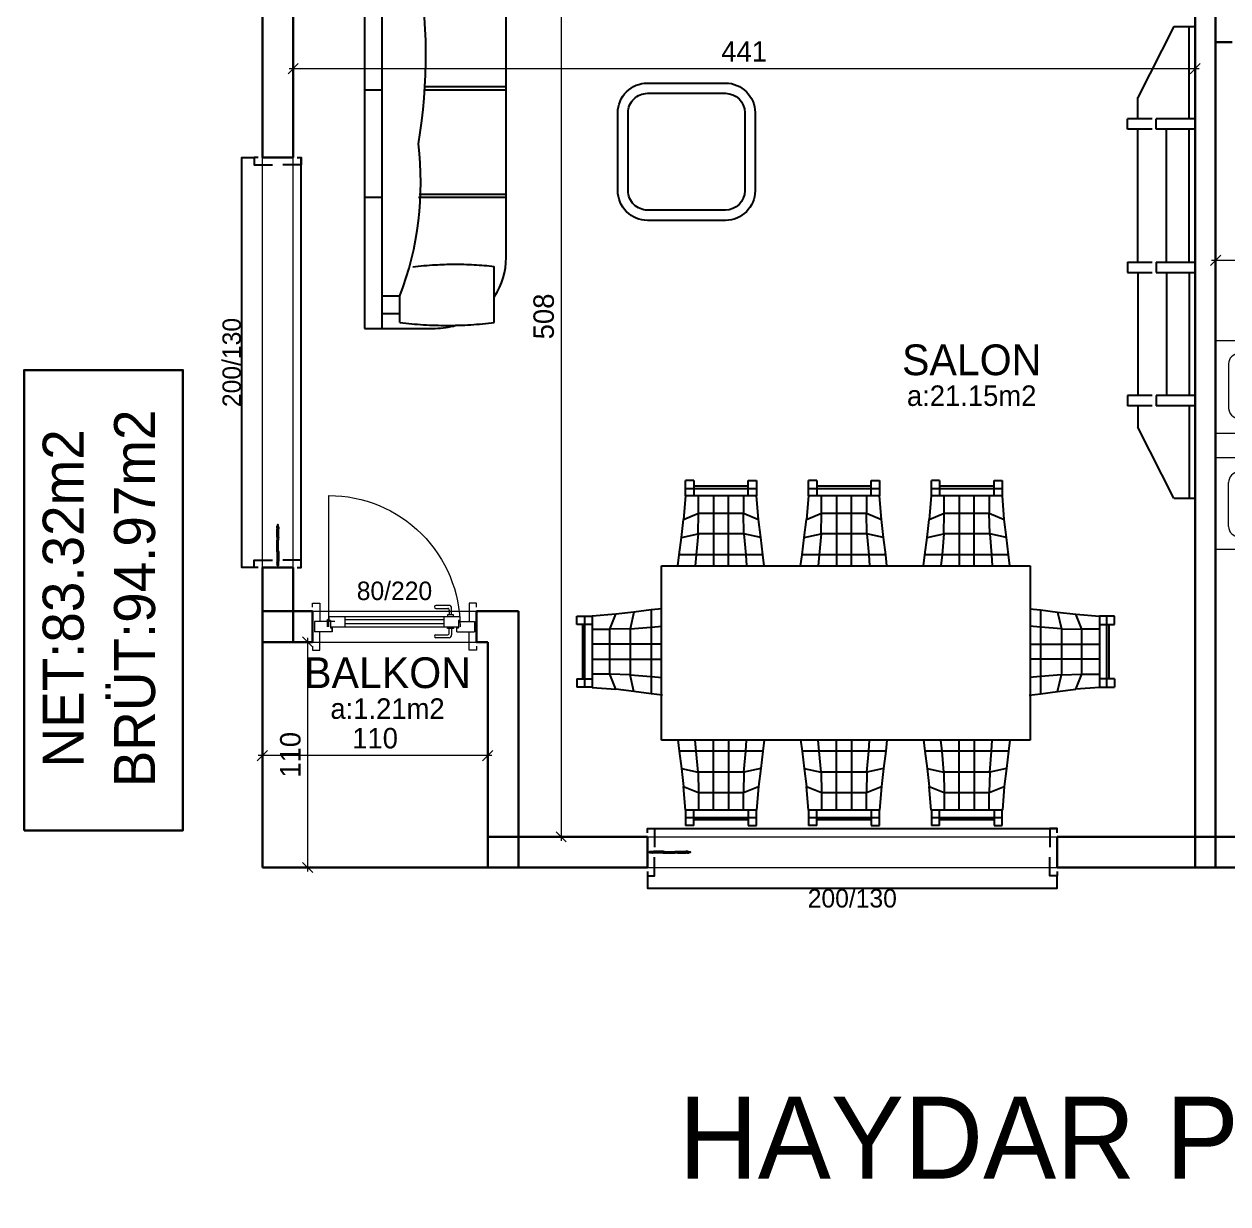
# Model space of a CAD drawing. Header units: centimetres. Extents: x 562865 to 1310255, y -148070 to 32737.
# Drawn here: x 613551 to 614139, y 16911 to 17487 of the extents above; entities that cross this region are included whole.
import ezdxf
from ezdxf.enums import TextEntityAlignment as Align

# ---------------------------------------------------------------- set-up
doc = ezdxf.new("R2010")
doc.units = ezdxf.units.CM
doc.header["$LTSCALE"] = 2.5
doc.linetypes.add('ACAD_ISO07W100', pattern=[3, 0, -3])
doc.layers.get('0').update_dxf_attribs({"color": 86})
for name, color, linetype in [('alan', 7, 'Continuous'), ('kapi-yazi', 7, 'Continuous'), ('mahal', 7, 'Continuous'), ('penc-yazi', 7, 'Continuous'), ('pencere', 7, 'Continuous')]:
    doc.layers.add(name, color=color, linetype=linetype)
for name, color, linetype, lineweight in [('DUVAR', 4, 'Continuous', 30), ('duvar-kesim', 7, 'Continuous', 0), ('GÖRÜNÜŞLER', 96, 'Continuous', 25), ('iç ölçü', 106, 'Continuous', 18), ('kapi', 9, 'Continuous', 0), ('Z_YOL_ADI', 7, 'Continuous', 0)]:
    doc.layers.add(name, color=color, linetype=linetype, lineweight=lineweight)
doc.styles.add('PINAR', font='comic.ttf')
doc.dimstyles.new('TEMİZ ÖLÇÜ', dxfattribs={"dimtxt": 10, "dimasz": 5, "dimexe": 1.8, "dimexo": 0.625, "dimgap": 3, "dimtad": 1, "dimdec": 0, "dimrnd": 0.5, "dimzin": 1, "dimdsep": 46, "dimtxsty": 'PINAR', "dimblk": 'OBLIQUE', "dimcen": 0.9, "dimdle": 2, "dimclrd": 256, "dimclre": 256, "dimclrt": 7, "dimadec": 0, "dimazin": 0, "dimtfac": 1, "dimtdec": 0, "dimtofl": 0, "dimtmove": 2, "dimatfit": 2, "dimfxl": 10, "dimfxlon": 1, "dimlwd": -1, "dimlwe": -1, "dimarcsym": 0})

# ---------------------------------------------------------------- blocks, each defined once
blk = doc.blocks.new('_Oblique')
at = {"color": 0, "linetype": 'ByBlock', "lineweight": -2}
blk.add_line((-0.5, -0.5), (0.5, 0.5), dxfattribs=at)
blk = doc.blocks.new('*D1153')
at = {"layer": 'Defpoints', "color": 0}
for p in [(614393.11, 17371.57), (614133.11, 17370.68), (614393.11, 17370.68)]:
    blk.add_point(p, dxfattribs=at)
at = {"layer": 'iç ölçü'}
for p, q in [((614131.11, 17371.57), (614395.11, 17371.57)), ((614133.11, 17371.3), (614133.11, 17373.37)), ((614393.11, 17371.3), (614393.11, 17373.37))]:
    blk.add_line(p, q, dxfattribs=at)
at = {"layer": 'iç ölçü', "linetype": 'ByBlock', "xscale": 5, "yscale": 5, "zscale": 5, "rotation": 180}
blk.add_blockref('_Oblique', (614133.11, 17371.57), dxfattribs=at)
at = {"layer": 'iç ölçü', "linetype": 'ByBlock', "xscale": 5, "yscale": 5, "zscale": 5}
blk.add_blockref('_Oblique', (614393.11, 17371.57), dxfattribs=at)
at = {"layer": 'iç ölçü', "color": 7, "insert": (614263.11, 17380.08), "char_height": 10, "attachment_point": 5, "style": 'PINAR'}
blk.add_mtext('260', dxfattribs=at)
blk = doc.blocks.new('*D1156')
at = {"layer": 'Defpoints', "color": 0}
for p in [(613826.27, 17598.01), (613813.62, 17090.3), (613826.27, 17090.3)]:
    blk.add_point(p, dxfattribs=at)
at = {"layer": 'iç ölçü'}
for p, q in [((613823.62, 17598.01), (613811.82, 17598.01)), ((613813.62, 17600.01), (613813.62, 17088.3)), ((613823.62, 17090.3), (613811.82, 17090.3))]:
    blk.add_line(p, q, dxfattribs=at)
at = {"layer": 'iç ölçü', "linetype": 'ByBlock', "xscale": 5, "yscale": 5, "zscale": 5}
for p, rotation in [((613813.62, 17598.01), 90), ((613813.62, 17090.3), 270)]:
    blk.add_blockref('_Oblique', p, dxfattribs=dict(at, rotation=rotation))
at = {"layer": 'iç ölçü', "color": 7, "insert": (613805.15, 17344.16), "char_height": 10, "attachment_point": 5, "rotation": 90, "style": 'PINAR'}
blk.add_mtext('508', dxfattribs=at)
blk = doc.blocks.new('*D1157')
at = {"layer": 'Defpoints', "color": 0}
for p in [(614123.11, 17547.84), (614123.11, 17465.07), (613682.79, 17446.57)]:
    blk.add_point(p, dxfattribs=at)
at = {"layer": 'iç ölçü'}
for p, q in [((614123.11, 17475.07), (614123.11, 17463.27)), ((613682.79, 17455.07), (613682.79, 17466.87)), ((613680.79, 17465.07), (614125.11, 17465.07))]:
    blk.add_line(p, q, dxfattribs=at)
at = {"layer": 'iç ölçü', "linetype": 'ByBlock', "xscale": 5, "yscale": 5, "zscale": 5, "rotation": 180}
blk.add_blockref('_Oblique', (613682.79, 17465.07), dxfattribs=at)
at = {"layer": 'iç ölçü', "linetype": 'ByBlock', "xscale": 5, "yscale": 5, "zscale": 5}
blk.add_blockref('_Oblique', (614123.11, 17465.07), dxfattribs=at)
at = {"layer": 'iç ölçü', "color": 7, "insert": (613902.95, 17473.44), "char_height": 10, "attachment_point": 5, "style": 'PINAR'}
blk.add_mtext('441', dxfattribs=at)
blk = doc.blocks.new('*D1165')
at = {"layer": 'Defpoints', "color": 0}
for p in [(613667.79, 17129.94), (613667.79, 17108.61), (613777.79, 17108.61)]:
    blk.add_point(p, dxfattribs=at)
at = {"layer": 'iç ölçü'}
for p, q in [((613667.79, 17119.94), (613667.79, 17131.74)), ((613777.79, 17119.94), (613777.79, 17131.74)), ((613779.79, 17129.94), (613665.79, 17129.94))]:
    blk.add_line(p, q, dxfattribs=at)
at = {"layer": 'iç ölçü', "linetype": 'ByBlock', "xscale": 5, "yscale": 5, "zscale": 5, "rotation": 180}
blk.add_blockref('_Oblique', (613667.79, 17129.94), dxfattribs=at)
at = {"layer": 'iç ölçü', "linetype": 'ByBlock', "xscale": 5, "yscale": 5, "zscale": 5}
blk.add_blockref('_Oblique', (613777.79, 17129.94), dxfattribs=at)
at = {"layer": 'iç ölçü', "color": 7, "insert": (613722.79, 17138.35), "char_height": 10, "attachment_point": 5, "style": 'PINAR'}
blk.add_mtext('110', dxfattribs=at)
blk = doc.blocks.new('*D1166')
at = {"layer": 'Defpoints', "color": 0}
for p in [(613691.82, 17185.3), (613689.88, 17075.3), (613691.82, 17075.3)]:
    blk.add_point(p, dxfattribs=at)
at = {"layer": 'iç ölçü'}
for p, q in [((613691.2, 17185.3), (613688.08, 17185.3)), ((613689.88, 17187.3), (613689.88, 17073.3)), ((613691.2, 17075.3), (613688.08, 17075.3))]:
    blk.add_line(p, q, dxfattribs=at)
at = {"layer": 'iç ölçü', "linetype": 'ByBlock', "xscale": 5, "yscale": 5, "zscale": 5}
for p, rotation in [((613689.88, 17185.3), 90), ((613689.88, 17075.3), 270)]:
    blk.add_blockref('_Oblique', p, dxfattribs=dict(at, rotation=rotation))
at = {"layer": 'iç ölçü', "color": 7, "insert": (613681.48, 17130.3), "char_height": 10, "attachment_point": 5, "rotation": 90, "style": 'PINAR'}
blk.add_mtext('110', dxfattribs=at)
blk = doc.blocks.new('Table-1')
at = {"color": 33}
for p, q in [((-76.91, 74.89), (-76.91, 82.32)), ((-72.9, 82.32), (-76.91, 82.32)), ((-72.9, 82.32), (-72.9, 74.89)), ((-46.34, 74.89), (-46.34, 82.32)), ((-46.34, 82.32), (-42.33, 82.32)), ((-42.33, 82.32), (-42.33, 74.89)), ((-16.89, 74.89), (-16.89, 82.32)), ((-12.88, 82.32), (-16.89, 82.32)), ((-12.88, 82.32), (-12.88, 74.89)), ((13.68, 74.89), (13.68, 82.32)), ((13.68, 82.32), (17.69, 82.32)), ((17.69, 82.32), (17.69, 74.89)), ((43.07, 74.89), (43.07, 82.32)), ((47.08, 82.32), (43.07, 82.32)), ((47.08, 82.32), (47.08, 74.89)), ((73.63, 74.89), (73.63, 82.32)), ((73.63, 82.32), (77.64, 82.32)), ((77.64, 82.32), (77.64, 74.89)), ((-76.91, 78.51), (-42.33, 78.51)), ((-46.34, 79.56), (-72.9, 79.56)), ((-16.89, 78.51), (17.69, 78.51)), ((13.68, 79.56), (-12.88, 79.56)), ((43.07, 78.51), (77.64, 78.51)), ((73.63, 79.56), (47.08, 79.56)), ((-42.26, 74.89), (-77.04, 74.89)), ((17.76, 74.89), (-17.02, 74.89)), ((77.71, 74.89), (42.93, 74.89)), ((-129.96, 16.12), (-122.53, 16.12)), ((-129.96, 12.11), (-129.96, 16.12)), ((-122.53, 12.11), (-129.96, 12.11)), ((-127.2, 12.11), (-127.2, -14.45)), ((-126.14, -18.46), (-126.14, 16.12)), ((-122.53, 16.19), (-122.53, -18.59)), ((125.04, 16.19), (125.04, -18.59)), ((132.47, 16.12), (125.04, 16.12)), ((125.04, 12.11), (132.47, 12.11)), ((128.66, -18.46), (128.66, 16.12)), ((129.71, 12.11), (129.71, -14.45)), ((132.47, 12.11), (132.47, 16.12)), ((-129.96, -14.45), (-122.53, -14.45)), ((-129.96, -14.45), (-129.96, -18.46)), ((132.47, -14.45), (125.04, -14.45)), ((132.47, -14.45), (132.47, -18.46)), ((-122.53, -18.46), (-129.96, -18.46)), ((125.04, -18.46), (132.47, -18.46)), ((-42.26, -78.48), (-77.04, -78.48)), ((-76.91, -78.48), (-76.91, -85.9)), ((-76.91, -82.09), (-42.33, -82.09)), ((-72.9, -85.9), (-72.9, -78.48)), ((-46.34, -78.48), (-46.34, -85.9)), ((-42.33, -85.9), (-42.33, -78.48)), ((17.76, -78.48), (-17.02, -78.48)), ((-16.89, -78.48), (-16.89, -85.9)), ((-16.89, -82.09), (17.69, -82.09)), ((-12.88, -85.9), (-12.88, -78.48)), ((13.68, -78.48), (13.68, -85.9)), ((17.69, -85.9), (17.69, -78.48)), ((77.71, -78.48), (42.93, -78.48)), ((43.07, -78.48), (43.07, -85.9)), ((43.07, -82.09), (77.64, -82.09)), ((47.08, -85.9), (47.08, -78.48)), ((73.63, -78.48), (73.63, -85.9)), ((77.64, -85.9), (77.64, -78.48)), ((-72.9, -85.9), (-76.91, -85.9)), ((-46.34, -83.14), (-72.9, -83.14)), ((-46.34, -85.9), (-42.33, -85.9)), ((-12.88, -85.9), (-16.89, -85.9)), ((13.68, -83.14), (-12.88, -83.14)), ((13.68, -85.9), (17.69, -85.9)), ((47.08, -85.9), (43.07, -85.9)), ((73.63, -83.14), (47.08, -83.14)), ((73.63, -85.9), (77.64, -85.9))]:
    blk.add_line(p, q, dxfattribs=at)
for p, q in [((-77.04, 74.89), (-77.96, 63.39)), ((-70.66, 66.35), (-70.66, 74.89)), ((-63.3, 74.89), (-63.3, 40.71)), ((-56, 40.71), (-56, 74.89)), ((-48.7, 74.89), (-48.7, 66.35)), ((-41.34, 63.39), (-42.26, 74.89)), ((-17.02, 74.89), (-17.94, 63.39)), ((-10.64, 66.35), (-10.64, 74.89)), ((-3.28, 74.89), (-3.28, 40.71)), ((4.02, 40.71), (4.02, 74.89)), ((11.31, 74.89), (11.31, 66.35)), ((18.68, 63.39), (17.76, 74.89)), ((42.93, 74.89), (42.01, 63.39)), ((49.31, 66.35), (49.31, 74.89)), ((56.67, 74.89), (56.67, 40.71)), ((63.97, 40.71), (63.97, 74.89)), ((71.27, 74.89), (71.27, 66.35)), ((78.63, 63.39), (77.71, 74.89)), ((-77.96, 63.39), (-70.66, 66.35)), ((-70.86, 56.35), (-70.66, 66.35)), ((-70.66, 66.35), (-48.7, 66.35)), ((-48.44, 56.35), (-48.7, 66.35)), ((-48.7, 66.35), (-41.34, 63.39)), ((-17.94, 63.39), (-10.64, 66.35)), ((-10.84, 56.35), (-10.64, 66.35)), ((-10.64, 66.35), (11.31, 66.35)), ((11.58, 56.35), (11.31, 66.35)), ((11.31, 66.35), (18.68, 63.39)), ((42.01, 63.39), (49.31, 66.35)), ((49.11, 56.35), (49.31, 66.35)), ((49.31, 66.35), (71.27, 66.35)), ((71.53, 56.35), (71.27, 66.35)), ((71.27, 66.35), (78.63, 63.39)), ((-79.01, 54.51), (-77.96, 63.39)), ((-40.29, 54.51), (-41.34, 63.39)), ((-18.99, 54.51), (-17.94, 63.39)), ((19.73, 54.51), (18.68, 63.39)), ((40.96, 54.51), (42.01, 63.39)), ((79.68, 54.51), (78.63, 63.39)), ((-80.13, 46.16), (-79.01, 54.51)), ((-79.01, 54.51), (-70.86, 56.35)), ((-70.86, 56.35), (-71.71, 46.16)), ((-48.44, 56.35), (-70.86, 56.35)), ((-48.44, 56.35), (-47.59, 46.16)), ((-40.29, 54.51), (-48.44, 56.35)), ((-39.24, 46.16), (-40.29, 54.51)), ((-20.11, 46.16), (-18.99, 54.51)), ((-18.99, 54.51), (-10.84, 56.35)), ((-10.84, 56.35), (-11.69, 46.16)), ((11.58, 56.35), (-10.84, 56.35)), ((19.73, 54.51), (11.58, 56.35)), ((11.58, 56.35), (12.43, 46.16)), ((20.78, 46.16), (19.73, 54.51)), ((39.85, 46.16), (40.96, 54.51)), ((40.96, 54.51), (49.11, 56.35)), ((49.11, 56.35), (48.26, 46.16)), ((71.53, 56.35), (49.11, 56.35)), ((79.68, 54.51), (71.53, 56.35)), ((71.53, 56.35), (72.39, 46.16)), ((80.73, 46.16), (79.68, 54.51)), ((-80.79, 40.64), (-80.13, 46.16)), ((-39.24, 46.16), (-80.13, 46.16)), ((-71.71, 46.16), (-72.24, 40.71)), ((-47.59, 46.16), (-47.19, 40.71)), ((-38.65, 40.71), (-39.24, 46.16)), ((-20.77, 40.64), (-20.11, 46.16)), ((20.78, 46.16), (-20.11, 46.16)), ((-11.69, 46.16), (-12.22, 40.71)), ((12.43, 46.16), (12.83, 40.71)), ((21.37, 40.71), (20.78, 46.16)), ((39.19, 40.64), (39.85, 46.16)), ((80.73, 46.16), (39.85, 46.16)), ((48.26, 46.16), (47.73, 40.71)), ((72.39, 46.16), (72.78, 40.71)), ((81.33, 40.71), (80.73, 46.16)), ((-88.74, 40.71), (91.25, 40.71)), ((-88.74, -44.29), (-88.74, 40.71)), ((91.25, 40.71), (91.25, -44.29)), ((-102.15, 18.16), (-111.02, 17.11)), ((-102.15, 18.16), (-103.99, 10.01)), ((-93.8, 19.21), (-102.15, 18.16)), ((-88.35, 19.8), (-93.8, 19.21)), ((-93.8, 19.21), (-93.8, -21.68)), ((90.86, 19.8), (96.31, 19.21)), ((96.31, 19.21), (96.31, -21.68)), ((96.31, 19.21), (104.66, 18.16)), ((104.66, 18.16), (113.54, 17.11)), ((104.66, 18.16), (106.5, 10.01)), ((-111.02, 17.11), (-122.53, 16.19)), ((-113.98, 9.74), (-111.02, 17.11)), ((116.5, 9.74), (113.54, 17.11)), ((113.54, 17.11), (125.04, 16.19)), ((-122.53, 9.74), (-113.98, 9.74)), ((-103.99, 10.01), (-113.98, 9.74)), ((-113.98, -12.21), (-113.98, 9.74)), ((-103.99, 10.01), (-93.8, 10.86)), ((-103.99, 10.01), (-103.99, -12.41)), ((-93.8, 10.86), (-88.35, 11.26)), ((96.31, 10.86), (90.86, 11.26)), ((106.5, 10.01), (96.31, 10.86)), ((106.5, 10.01), (106.5, -12.41)), ((106.5, 10.01), (116.5, 9.74)), ((116.5, -12.21), (116.5, 9.74)), ((125.04, 9.74), (116.5, 9.74)), ((-88.35, 2.45), (-122.53, 2.45)), ((90.86, 2.45), (125.04, 2.45)), ((-122.53, -4.85), (-88.35, -4.85)), ((125.04, -4.85), (90.86, -4.85)), ((-113.98, -12.21), (-122.53, -12.21)), ((-103.99, -12.41), (-113.98, -12.21)), ((-111.02, -19.51), (-113.98, -12.21)), ((-102.15, -20.56), (-103.99, -12.41)), ((-103.99, -12.41), (-93.8, -13.26)), ((-93.8, -13.26), (-88.35, -13.79)), ((96.31, -13.26), (90.86, -13.79)), ((106.5, -12.41), (96.31, -13.26)), ((104.66, -20.56), (106.5, -12.41)), ((106.5, -12.41), (116.5, -12.21)), ((113.54, -19.51), (116.5, -12.21)), ((116.5, -12.21), (125.04, -12.21)), ((-122.53, -18.59), (-111.02, -19.51)), ((-102.15, -20.56), (-111.02, -19.51)), ((-93.8, -21.68), (-102.15, -20.56)), ((-88.28, -22.34), (-93.8, -21.68)), ((90.79, -22.34), (96.31, -21.68)), ((96.31, -21.68), (104.66, -20.56)), ((104.66, -20.56), (113.54, -19.51)), ((125.04, -18.59), (113.54, -19.51)), ((91.25, -44.29), (-88.74, -44.29)), ((-80.79, -44.23), (-80.13, -49.75)), ((-71.71, -49.75), (-72.24, -44.29)), ((-63.3, -78.48), (-63.3, -44.29)), ((-56, -44.29), (-56, -78.48)), ((-47.59, -49.75), (-47.19, -44.29)), ((-38.65, -44.29), (-39.24, -49.75)), ((-20.77, -44.23), (-20.11, -49.75)), ((-11.69, -49.75), (-12.22, -44.29)), ((-3.28, -78.48), (-3.28, -44.29)), ((4.02, -44.29), (4.02, -78.48)), ((12.43, -49.75), (12.83, -44.29)), ((21.37, -44.29), (20.78, -49.75)), ((39.19, -44.23), (39.85, -49.75)), ((48.26, -49.75), (47.73, -44.29)), ((56.67, -78.48), (56.67, -44.29)), ((63.97, -44.29), (63.97, -78.48)), ((72.39, -49.75), (72.78, -44.29)), ((81.33, -44.29), (80.73, -49.75)), ((-39.24, -49.75), (-80.13, -49.75)), ((-80.13, -49.75), (-79.01, -58.1)), ((-70.86, -59.94), (-71.71, -49.75)), ((-48.44, -59.94), (-47.59, -49.75)), ((-39.24, -49.75), (-40.29, -58.1)), ((20.78, -49.75), (-20.11, -49.75)), ((-20.11, -49.75), (-18.99, -58.1)), ((-10.84, -59.94), (-11.69, -49.75)), ((11.58, -59.94), (12.43, -49.75)), ((20.78, -49.75), (19.73, -58.1)), ((80.73, -49.75), (39.85, -49.75)), ((39.85, -49.75), (40.96, -58.1)), ((49.11, -59.94), (48.26, -49.75)), ((71.53, -59.94), (72.39, -49.75)), ((80.73, -49.75), (79.68, -58.1)), ((-79.01, -58.1), (-77.96, -66.97)), ((-79.01, -58.1), (-70.86, -59.94)), ((-40.29, -58.1), (-48.44, -59.94)), ((-40.29, -58.1), (-41.34, -66.97)), ((-18.99, -58.1), (-10.84, -59.94)), ((-18.99, -58.1), (-17.94, -66.97)), ((19.73, -58.1), (11.58, -59.94)), ((19.73, -58.1), (18.68, -66.97)), ((40.96, -58.1), (42.01, -66.97)), ((40.96, -58.1), (49.11, -59.94)), ((79.68, -58.1), (71.53, -59.94)), ((79.68, -58.1), (78.63, -66.97)), ((-48.44, -59.94), (-70.86, -59.94)), ((-70.86, -59.94), (-70.66, -69.93)), ((-48.44, -59.94), (-48.7, -69.93)), ((-10.84, -59.94), (-10.64, -69.93)), ((11.58, -59.94), (-10.84, -59.94)), ((11.58, -59.94), (11.31, -69.93)), ((49.11, -59.94), (49.31, -69.93)), ((71.53, -59.94), (49.11, -59.94)), ((71.53, -59.94), (71.27, -69.93)), ((-77.04, -78.48), (-77.96, -66.97)), ((-77.96, -66.97), (-70.66, -69.93)), ((-70.66, -69.93), (-48.7, -69.93)), ((-70.66, -69.93), (-70.66, -78.48)), ((-48.7, -69.93), (-41.34, -66.97)), ((-48.7, -78.48), (-48.7, -69.93)), ((-41.34, -66.97), (-42.26, -78.48)), ((-17.94, -66.97), (-10.64, -69.93)), ((-17.02, -78.48), (-17.94, -66.97)), ((-10.64, -69.93), (11.31, -69.93)), ((-10.64, -69.93), (-10.64, -78.48)), ((11.31, -69.93), (18.68, -66.97)), ((11.31, -78.48), (11.31, -69.93)), ((18.68, -66.97), (17.76, -78.48)), ((42.01, -66.97), (49.31, -69.93)), ((42.93, -78.48), (42.01, -66.97)), ((49.31, -69.93), (71.27, -69.93)), ((49.31, -69.93), (49.31, -78.48)), ((71.27, -69.93), (78.63, -66.97)), ((71.27, -78.48), (71.27, -69.93)), ((78.63, -66.97), (77.71, -78.48))]:
    blk.add_line(p, q)
blk = doc.blocks.new('fm-door1')
at = {"linetype": 'Continuous'}
for p, q in [((0, 25), (0, -25)), ((100, 25), (0, 25)), ((79.7, 31.8), (79.7, -0.3)), ((84, 27.6), (127.8, 27.6)), ((90, 50), (910, 50)), ((90, 50), (90, 30)), ((100, 30), (90, 30)), ((100, 30), (100, -5)), ((100, 30), (100, -5)), ((100, 0), (900, 0)), ((190, 50), (190, 0)), ((810, 50), (810, 0)), ((910, 30), (900, 30)), ((900, 30), (900, -5)), ((900, 25), (1000, 25)), ((910, 50), (910, 30)), ((1000, 25), (1000, -25)), ((110, -25), (0, -25)), ((100, -5), (110, -5)), ((110, -5), (100, -5)), ((110, -5), (110, -25)), ((110, -25), (110, -5)), ((890, -25), (890, -5)), ((890, -5), (900, -5)), ((890, -25), (1000, -25))]:
    blk.add_line(p, q, dxfattribs=at)
at = {"color": 8, "linetype": 'Continuous'}
for p, q in [((190, 35), (810, 35)), ((190, 15), (810, 15))]:
    blk.add_line(p, q, dxfattribs=at)
at = {"linetype": 'Continuous'}
for points in [[(857.6, 58.1), (857.6, 88.9, 0.414214), (842.4, 104.1), (758.6, 104.1, 1), (758.6, 88.9), (834.8, 88.9, -0.414214), (842.4, 81.3), (842.4, 58.1)], [(857.6, -8.1), (857.6, -38.9, -0.414214), (842.4, -54.1), (758.6, -54.1, -1), (758.6, -38.9), (834.8, -38.9, 0.414214), (842.4, -31.3), (842.4, -8.1)]]:
    blk.add_lwpolyline(points, format="xyb", dxfattribs=at)
for points in [[(869, 50), (869, 58.1), (831, 58.1), (831, 50)], [(869, 0), (869, -8.1), (831, -8.1), (831, 0)]]:
    blk.add_lwpolyline(points, dxfattribs=at)
blk.add_circle((84, 31.8), 4.26, dxfattribs=at)
blk = doc.blocks.new('fm-win3')
at = {"color": 8, "linetype": 'Continuous'}
for p, q in [((16.9, 0.3), (16.9, -0.9)), ((56, 0.3), (16.9, 0.3)), ((17.9, 0.3), (17.9, -0.9)), ((55, 0.3), (55, -0.9)), ((56, 0.3), (56, -0.9)), ((65.6, 1.4), (65.6, 0.2)), ((65.6, 1.4), (114.3, 1.4)), ((65.6, 0.2), (114.3, 0.2)), ((66.6, 1.4), (66.6, 0.2)), ((67.4, 3), (112.5, 3)), ((113.3, 1.4), (113.3, 0.2)), ((114.3, 1.4), (114.3, 0.2)), ((123.9, 0.3), (123.9, -0.9)), ((123.9, 0.3), (163.2, 0.3)), ((124.9, 0.3), (124.9, -0.9)), ((162.2, 0.3), (162.2, -0.9)), ((163.2, 0.3), (163.2, -0.9)), ((56, -0.9), (16.9, -0.9)), ((54.5, -3.3), (18.4, -3.3)), ((67.5, -1.8), (112.3, -1.8)), ((123.9, -0.9), (163.2, -0.9)), ((125.4, -3.3), (161.6, -3.3))]:
    blk.add_line(p, q, dxfattribs=at)
at = {"linetype": 'Continuous'}
for points in [[(7, -1.8), (0, -1.8), (0, 1.8), (7, 1.8)], [(11, 0.7), (11.3, 0.7), (11.3, 1), (11, 1), (11, 2), (12.2, 2), (12.2, 2.7), (12.8, 2.7), (12.9, 2), (13.2, 2), (13, 3), (5.6, 3), (5.4, 2), (5.8, 2), (5.9, 2.7), (6.4, 2.7), (6.4, 2), (7.7, 2), (7.7, 1), (7.4, 1), (7.4, 0.7), (7.7, 0.7), (7.7, 0.2), (7.4, 0.2), (7.4, -0.1), (7.7, -0.1), (7.7, -1.7), (7.4, -1.7), (7.4, -2), (11.3, -2), (11.3, -1.7), (11, -1.7), (11, -0.1), (11.3, -0.1), (11.3, 0.2), (11, 0.2)], [(16.1, -1.4), (16.4, -1.4), (16.4, -1.2), (16.1, -1.2), (16.1, 0.9), (16.9, 0.9), (16.9, 1.6), (17.4, 1.6), (17.5, 0.9), (17.9, 0.9), (17.7, 1.9), (12.8, 1.9), (12.8, 1.6), (12.9, 1.6), (12.9, 0.8), (12.1, 0.8), (12.1, -0.2), (13.1, -0.2), (13.1, -1.8), (12.1, -1.8), (12.1, -2.3), (10.5, -2.3), (10.5, -3.5), (16.4, -3.5), (16.4, -3.2), (16.1, -3.2)], [(56.8, -1.2), (56.8, 0.9), (56, 0.9), (56, 1.6), (55.4, 1.6), (55.3, 0.9), (55, 0.9), (55.2, 1.9), (60.1, 1.9), (60.1, 1.6), (60, 1.6), (60, 0.8), (60.8, 0.8), (60.8, -0.2), (59.8, -0.2), (59.8, -1.8), (60.8, -1.8), (60.8, -2.3), (62.4, -2.3), (62.4, -3.5), (56.5, -3.5), (56.5, -3.2), (56.8, -3.2), (56.8, -1.4), (56.5, -1.4), (56.5, -1.2)], [(62.1, -1.7), (62.1, -0.1), (61.8, -0.1), (61.8, 0.2), (62.1, 0.2), (62.1, 0.7), (61.8, 0.7), (61.8, 1), (62.1, 1), (62.1, 2), (60.8, 2), (60.8, 2.7), (60.2, 2.7), (60.1, 2), (59.8, 2), (60, 3), (67.1, 3), (67.3, 2), (67, 2), (66.9, 2.7), (66.3, 2.7), (66.3, 2), (65.1, 2), (65.1, 1), (65.4, 1), (65.4, 0.7), (65.1, 0.7), (65.1, 0.2), (65.4, 0.2), (65.4, -0.1), (65.1, -0.1), (65.1, -1.7), (65.4, -1.7), (65.4, -2), (61.8, -2), (61.8, -1.7)], [(118, 2), (119.2, 2), (119.2, 2.7), (119.8, 2.7), (119.9, 2), (120.2, 2), (120, 3), (112.8, 3), (112.6, 2), (112.9, 2), (113, 2.7), (113.5, 2.7), (113.5, 2), (114.7, 2), (114.7, 1), (114.4, 1), (114.4, 0.7), (114.7, 0.7), (114.7, 0.2), (114.4, 0.2), (114.4, -0.1), (114.7, -0.1), (114.7, -1.7), (114.4, -1.7), (114.4, -2), (118.3, -2), (118.3, -1.7), (118, -1.7), (118, -0.1), (118.3, -0.1), (118.3, 0.2), (118, 0.2), (118, 0.7), (118.3, 0.7), (118.3, 1), (118, 1)], [(123.1, -1.2), (123.1, 0.9), (123.9, 0.9), (123.9, 1.6), (124.4, 1.6), (124.5, 0.9), (124.9, 0.9), (124.7, 1.9), (119.8, 1.9), (119.8, 1.6), (119.9, 1.6), (119.9, 0.8), (119.1, 0.8), (119.1, -0.2), (120.1, -0.2), (120.1, -1.8), (119.1, -1.8), (119.1, -2.3), (117.5, -2.3), (117.5, -3.5), (123.4, -3.5), (123.4, -3.2), (123.1, -3.2), (123.1, -1.4), (123.4, -1.4), (123.4, -1.2)], [(164, -1.4), (163.7, -1.4), (163.7, -1.2), (164, -1.2), (164, 0.9), (163.1, 0.9), (163.1, 1.6), (162.6, 1.6), (162.5, 0.9), (162.2, 0.9), (162.4, 1.9), (167.3, 1.9), (167.3, 1.6), (167.2, 1.6), (167.2, 0.8), (168, 0.8), (168, -0.2), (167, -0.2), (167, -1.8), (168, -1.8), (168, -2.3), (169.5, -2.3), (169.5, -3.5), (163.7, -3.5), (163.7, -3.2), (164, -3.2)], [(169, 0.7), (168.7, 0.7), (168.7, 1), (169, 1), (169, 2), (167.8, 2), (167.8, 2.7), (167.2, 2.7), (167.1, 2), (166.8, 2), (167, 3), (174.4, 3), (174.6, 2), (174.2, 2), (174.1, 2.7), (173.6, 2.7), (173.6, 2), (172.3, 2), (172.3, 1), (172.6, 1), (172.6, 0.7), (172.3, 0.7), (172.3, 0.2), (172.6, 0.2), (172.6, -0.1), (172.3, -0.1), (172.3, -1.7), (172.6, -1.7), (172.6, -2), (168.7, -2), (168.7, -1.7), (169, -1.7), (169, -0.1), (168.7, -0.1), (168.7, 0.2), (169, 0.2)], [(173, -1.8), (180, -1.8), (180, 1.8), (173, 1.8)]]:
    blk.add_lwpolyline(points, close=True, dxfattribs=at)
at = {"color": 8, "linetype": 'Continuous'}
for points in [[(56.4, 1.9), (54.6, 3.7), (18.2, 3.7), (16.4, 1.9)], [(123.4, 1.9), (125.2, 3.7), (161.8, 3.7), (163.6, 1.9)]]:
    blk.add_lwpolyline(points, dxfattribs=at)
for points in [[(16.2, -2.4), (16.5, -2.4), (16.5, -3.3), (18.2, -3.3), (18.2, -1.6), (17.9, -1.6), (17.9, -2.1), (17.4, -2.1), (17.4, -1.6), (17.1, -1.6), (17.1, -2.1), (16.3, -2.1), (16.3, -1.6), (16.2, -1.6)], [(56.7, -2.4), (56.4, -2.4), (56.4, -3.3), (54.7, -3.3), (54.7, -1.6), (55, -1.6), (55, -2.1), (55.5, -2.1), (55.5, -1.6), (55.8, -1.6), (55.8, -2.1), (56.6, -2.1), (56.6, -1.6), (56.7, -1.6)], [(65.5, -1.4), (65.5, -1.8), (67.2, -1.8), (67.2, -0.4), (66.9, -0.4), (66.9, -0.9), (66.4, -0.9), (66.4, -0.4), (66.1, -0.4), (66.1, -1.1), (65.3, -1.1), (65.3, -0.4), (65.2, -0.4), (65.2, -1.4)], [(114.3, -1.4), (114.3, -1.8), (112.6, -1.8), (112.6, -0.4), (112.9, -0.4), (112.9, -0.9), (113.4, -0.9), (113.4, -0.4), (113.7, -0.4), (113.7, -1.1), (114.5, -1.1), (114.5, -0.4), (114.6, -0.4), (114.6, -1.4)], [(123.2, -2.4), (123.5, -2.4), (123.5, -3.3), (125.2, -3.3), (125.2, -1.6), (124.9, -1.6), (124.9, -2.1), (124.4, -2.1), (124.4, -1.6), (124.1, -1.6), (124.1, -2.1), (123.3, -2.1), (123.3, -1.6), (123.2, -1.6)], [(163.9, -2.4), (163.6, -2.4), (163.6, -3.3), (161.9, -3.3), (161.9, -1.6), (162.2, -1.6), (162.2, -2.1), (162.7, -2.1), (162.7, -1.6), (163, -1.6), (163, -2.1), (163.8, -2.1), (163.8, -1.6), (163.9, -1.6)]]:
    blk.add_lwpolyline(points, close=True, dxfattribs=at)
blk = doc.blocks.new('A$C066E2ABA')
at = {"color": 33}
for p, q in [((61.56, 250.01), (61.56, 239.99)), ((233.92, 239.99), (233.92, 232.7)), ((242.56, 239.99), (242.56, 232.7)), ((17.12, 230.17), (25.6, 220.34)), ((246.99, 186.62), (219.52, 186.62)), ((8.64, 116.25), (0, 116.25)), ((8.64, 63.81), (0, 63.81)), ((63.36, 2.79), (63.36, 30.25)), ((8.64, 15.85), (17.28, 15.85)), ((8.64, 7.21), (17.28, 7.21))]:
    blk.add_line(p, q, dxfattribs=at)
for p, q in [((123.12, 180.89), (123.12, 221.61)), ((124.68, 180.79), (124.68, 221.39)), ((185.88, 180.79), (185.88, 223.14)), ((187.33, 180.89), (187.33, 223.02)), ((246.99, 186.62), (246.99, 180.89)), ((25.95, 179.56), (69.12, 179.56)), ((26.21, 180.88), (69.12, 180.88)), ((246.99, 180.89), (69.12, 180.89)), ((69.12, 34.56), (69.12, 180.88)), ((69.12, 117.81), (29.45, 117.81)), ((69.22, 116.25), (29.35, 116.25)), ((69.12, 65.37), (26.72, 65.37)), ((69.22, 63.81), (26.29, 63.81)), ((0, 0), (34.56, 0))]:
    blk.add_line(p, q)
for points in [[(0, 250.01), (8.64, 239.99), (8.64, 179.56), (0, 179.56)], [(123.12, 250.01), (0, 250.01), (8.64, 239.99), (123.12, 239.99)], [(185.88, 250.01), (123.12, 250.01), (123.12, 239.99), (185.88, 239.99)], [(248.32, 250.01), (185.88, 250.01), (185.88, 239.99), (248.32, 239.99)], [(0, 0), (8.64, 0), (8.64, 179.56), (0, 179.56)]]:
    blk.add_lwpolyline(points, close=True, dxfattribs=at)
for points in [[(246.99, 232.7), (233.92, 232.7)], [(17.28, 2.79), (17.28, 15.85)]]:
    blk.add_lwpolyline(points, dxfattribs=at)
for points in [[(246.99, 232.7, -0.014488), (247.99, 221.2, -0.014488), (248.32, 209.66, -0.014488), (247.99, 198.12, -0.014488), (246.99, 186.62)], [(219.81, 226.79, 0.016737), (218.76, 215.42, 0.013189), (218.48, 206.42, 0.014538), (218.71, 196.5, 0.014538), (219.52, 186.62)], [(23.5, 30, -0.016277), (34.56, 31.01, -0.013189), (43.56, 31.3, -0.014538), (53.47, 31.06, -0.014538), (63.36, 30.25)], [(17.28, 2.79, 0.014488), (28.78, 1.78, 0.014488), (40.32, 1.45, 0.014488), (51.86, 1.78, 0.014488), (63.36, 2.79)]]:
    blk.add_lwpolyline(points, format="xyb", dxfattribs=at)
for centre, radius, start, end in [((193.83, 308.71), 85.93, 264.69396, 297.81062), ((-49.14, 199.32), 77.64, 345.25972, 15.70873), ((44.7, 323.09), 104.51, 259.47076, 279.4824), ((87.91, 396.43), 178.32, 261.61815, 281.38638), ((149.94, 409.56), 189.85, 261.87855, 280.9134), ((-235.09, 133.8), 265.02, 350.49466, 9.9438), ((-127.38, 71.06), 154.84, 339.11043, 7.03646)]:
    blk.add_arc(centre, radius, start, end, dxfattribs=at)
for centre, radius, start, end in [((69.12, 180.88), 0.0036, 90, 180), ((34.56, 34.56), 34.56, 326.44269, 0), ((34.56, 34.56), 34.56, 270, 286.9198)]:
    blk.add_arc(centre, radius, start, end)
blk = doc.blocks.new('A$C632D768A')
at = {"color": 33}
for p, q in [((22.62, 230), (5, 195.38)), ((22.62, 230), (33, 230)), ((30, 185), (30, 230)), ((33, 180), (33, 230)), ((5, 185), (5, 195.38)), ((33, 50), (33, 185)), ((5, 115), (5, 180)), ((30, 115), (30, 180)), ((33, 115), (33, 110)), ((5, 110), (5, 50)), ((30, 110), (30, 50)), ((33, 50), (33, 0)), ((5, 45), (5, 34.62)), ((30, 45), (30, 0)), ((22.62, 0), (5, 34.62)), ((22.62, 0), (33, 0))]:
    blk.add_line(p, q, dxfattribs=at)
for p, q in [((12, 185), (0, 185)), ((0, 180), (0, 185)), ((33, 185), (14, 185)), ((14, 180), (14, 185)), ((12, 180), (0, 180)), ((33, 180), (14, 180)), ((19, 115), (19, 180)), ((0, 115), (12, 115)), ((0, 115), (0, 110)), ((14, 115), (33, 115)), ((14, 115), (14, 110)), ((0, 110), (12, 110)), ((14, 110), (33, 110)), ((19, 110), (19, 50)), ((0, 50), (0, 45)), ((12, 50), (0, 50)), ((14, 50), (14, 45)), ((33, 50), (14, 50)), ((12, 45), (0, 45)), ((33, 45), (14, 45))]:
    blk.add_line(p, q)
blk = doc.blocks.new('A$C6E22183B')
at = {"color": 33}
for p, q in [((30.49, 154.3), (75.49, 154.3)), ((30.49, 142.15), (30.49, 154.3)), ((75.49, 154.3), (75.49, 142.15)), ((92.18, 142.15), (12.18, 142.15)), ((12.18, 12.15), (12.18, 142.15)), ((92.18, 142.15), (92.18, 12.15)), ((0, 129.67), (0, 84.67)), ((12.18, 129.67), (0, 129.67)), ((92.18, 129.67), (104.36, 129.67)), ((104.36, 129.67), (104.36, 84.67)), ((0, 84.67), (12.18, 84.67)), ((104.36, 84.67), (92.18, 84.67)), ((0, 27.79), (0, 72.79)), ((0, 72.79), (12.18, 72.79)), ((104.36, 72.79), (92.18, 72.79)), ((104.36, 27.79), (104.36, 72.79)), ((12.18, 27.79), (0, 27.79)), ((92.18, 27.79), (104.36, 27.79)), ((92.18, 12.15), (12.18, 12.15)), ((30.49, 12.15), (30.49, 0)), ((75.49, 0), (75.49, 12.15)), ((30.49, 0), (75.49, 0))]:
    blk.add_line(p, q, dxfattribs=at)
for p, q in [((41.83, 148), (63.26, 148)), ((36.83, 142.15), (36.83, 143)), ((68.26, 143), (68.26, 142.15)), ((6.31, 118.34), (6.31, 96.37)), ((12.18, 123.34), (11.31, 123.34)), ((92.18, 123.34), (93.06, 123.34)), ((98.06, 118.34), (98.06, 96.91)), ((11.31, 91.91), (12.18, 91.91)), ((93.06, 91.91), (92.18, 91.91)), ((11.31, 65.55), (12.18, 65.55)), ((93.06, 65.55), (92.18, 65.55)), ((6.31, 39.13), (6.31, 60.55)), ((98.06, 39.13), (98.06, 60.55)), ((12.18, 34.13), (11.31, 34.13)), ((92.18, 34.13), (93.06, 34.13)), ((36.83, 12.15), (36.83, 11.31)), ((68.26, 11.31), (68.26, 12.15)), ((41.83, 6.31), (63.26, 6.31))]:
    blk.add_line(p, q)
at = {"linetype": 'ACAD_ISO07W100'}
for p, q in [((30.49, 139.37), (30.49, 142.15)), ((75.49, 142.15), (75.49, 139.37)), ((84.44, 89.67), (84.44, 124.67)), ((84.44, 67.79), (84.44, 32.79)), ((70.49, 19.93), (35.49, 19.93))]:
    blk.add_line(p, q, dxfattribs=at)
for centre, start, end in [((41.83, 143), 90, 180), ((63.26, 143), 0, 90), ((11.31, 118.34), 90, 180), ((93.06, 118.34), 0, 90), ((11.31, 96.91), 180, 270), ((93.06, 96.91), 270, 0), ((11.31, 60.55), 90, 180), ((93.06, 60.55), 0, 90), ((11.31, 39.13), 180, 270), ((93.06, 39.13), 270, 0), ((41.83, 11.31), 180, 270), ((63.26, 11.31), 270, 0)]:
    blk.add_arc(centre, 5, start, end)
for centre, start, end in [((35.49, 139.37), 180, 270), ((70.49, 139.37), 270, 0), ((14.93, 124.67), 0, 90), ((89.44, 124.67), 90, 180), ((14.93, 89.67), 270, 0), ((89.44, 89.67), 180, 270), ((14.93, 67.79), 0, 90), ((89.44, 67.79), 90, 180), ((14.93, 32.79), 270, 0), ((89.44, 32.79), 180, 270), ((35.49, 14.93), 90, 180), ((70.49, 14.93), 0, 90)]:
    blk.add_arc(centre, 5, start, end, dxfattribs=at)

msp = doc.modelspace()

# ---------------------------------------------------------------- linework, layer by layer
at = {"color": 33}
for points in [[(613841.29, 17443.53, -0.414214), (613855.79, 17458.03), (613893.79, 17458.03, -0.413154), (613908.29, 17443.59), (613908.29, 17405.48, -0.413154), (613893.79, 17391.03), (613855.79, 17391.03, -0.414214), (613841.29, 17405.53)], [(613846.29, 17443.53, -0.414214), (613855.79, 17453.03), (613893.79, 17453.03, -0.412904), (613903.29, 17443.58), (613903.29, 17405.49, -0.412904), (613893.79, 17396.03), (613855.79, 17396.03, -0.414214), (613846.29, 17405.53)]]:
    msp.add_lwpolyline(points, format="xyb", close=True, dxfattribs=at)
at = {"layer": 'DUVAR'}
for p, q in [((613667.79, 17631.06), (613667.79, 17421.69)), ((613682.79, 17631.06), (613682.79, 17421.69)), ((614123.11, 17505.35), (614123.11, 17075.3)), ((614133.11, 17505.35), (614133.11, 17075.3)), ((614141.11, 17478.01), (614133.11, 17478.01)), ((613682.79, 17421.69), (613667.79, 17421.69)), ((613667.79, 17221.69), (613667.79, 17075.3)), ((613682.79, 17221.69), (613667.79, 17221.69)), ((613682.79, 17221.69), (613682.79, 17185.3)), ((613692.25, 17200.3), (613667.79, 17200.3)), ((613692.25, 17185.3), (613692.25, 17200.3)), ((613792.79, 17200.3), (613772.25, 17200.3)), ((613772.25, 17185.3), (613772.25, 17200.3)), ((613792.79, 17200.3), (613792.79, 17075.3)), ((613692.25, 17185.3), (613667.79, 17185.3)), ((613777.79, 17185.3), (613772.25, 17185.3)), ((613777.79, 17185.3), (613777.79, 17075.3)), ((613777.79, 17090.3), (613855.75, 17090.3)), ((613855.75, 17090.3), (613855.75, 17075.3)), ((614055.75, 17090.3), (614147.3, 17090.3)), ((614055.75, 17090.3), (614055.75, 17075.3)), ((613667.79, 17075.3), (613855.75, 17075.3)), ((614055.75, 17075.3), (614147.3, 17075.3))]:
    msp.add_line(p, q, dxfattribs=at)
at = {"layer": 'duvar-kesim'}
for p, q in [((613667.79, 17221.69), (613667.79, 17421.69)), ((613682.79, 17221.69), (613682.79, 17421.69)), ((613692.25, 17200.3), (613772.25, 17200.3)), ((613692.25, 17185.3), (613772.25, 17185.3)), ((613855.75, 17090.3), (614055.75, 17090.3)), ((613855.75, 17075.3), (614055.75, 17075.3))]:
    msp.add_line(p, q, dxfattribs=at)
at = {"layer": 'GÖRÜNÜŞLER', "lineweight": 30}
msp.add_lwpolyline([(613551.45, 17093.45), (613551.45, 17318.03), (613629.02, 17318.03), (613629.02, 17093.45)], close=True, dxfattribs=at)
at = {"layer": 'kapi'}
msp.add_lwpolyline([(613700.25, 17192.8), (613700.25, 17256.8, -0.414214), (613764.25, 17192.8, -0.414214)], format="xyb", dxfattribs=at)
for points in [[(613692.25, 17202.3), (613692.25, 17204.3), (613695.75, 17204.3), (613695.75, 17195.3)], [(613772.25, 17202.3), (613772.25, 17204.3), (613768.75, 17204.3), (613768.75, 17195.3)], [(613692.25, 17183.3), (613692.25, 17181.3), (613695.75, 17181.3), (613695.75, 17190.3)], [(613772.25, 17183.3), (613772.25, 17181.3), (613768.75, 17181.3), (613768.75, 17190.3)]]:
    msp.add_lwpolyline(points, dxfattribs=at)
at = {"layer": 'pencere'}
for points in [[(613663.79, 17221.69), (613657.79, 17221.69), (613657.79, 17421.69), (613663.79, 17421.69)], [(613665.79, 17421.69), (613663.79, 17421.69), (613663.79, 17418.19), (613672.79, 17418.19)], [(613684.79, 17421.69), (613686.79, 17421.69), (613686.79, 17418.19), (613677.79, 17418.19)], [(613686.79, 17221.69), (613686.79, 17421.69)], [(613665.79, 17221.69), (613663.79, 17221.69), (613663.79, 17225.19), (613672.79, 17225.19)], [(613684.79, 17221.69), (613686.79, 17221.69), (613686.79, 17225.19), (613677.79, 17225.19)], [(613855.75, 17092.3), (613855.75, 17094.3), (613859.25, 17094.3), (613859.25, 17085.3)], [(613855.75, 17094.3), (614055.75, 17094.3)], [(614055.75, 17092.3), (614055.75, 17094.3), (614052.25, 17094.3), (614052.25, 17085.3)], [(613855.75, 17073.3), (613855.75, 17071.3), (613859.25, 17071.3), (613859.25, 17080.3)], [(614055.75, 17073.3), (614055.75, 17071.3), (614052.25, 17071.3), (614052.25, 17080.3)], [(613855.75, 17071.3), (613855.75, 17065.3), (614055.75, 17065.3), (614055.75, 17071.3)]]:
    msp.add_lwpolyline(points, dxfattribs=at)

# ---------------------------------------------------------------- block references
at = {"layer": 'GÖRÜNÜŞLER'}
for name, p in [('A$C066E2ABA', (613717.64, 17338.35)), ('A$C632D768A', (614090.11, 17255.58)), ('Table-1', (613951.31, 17181.78))]:
    msp.add_blockref(name, p, dxfattribs=at)
at = {"layer": 'iç ölçü'}
msp.add_blockref('A$C6E22183B', (614133.11, 17202.63), dxfattribs=at)
at = {"layer": 'kapi', "xscale": 0.07800000000000001, "yscale": 0.1, "zscale": 0.07800000000000001}
msp.add_blockref('fm-door1', (613693.25, 17192.8), dxfattribs=at)
at = {"layer": 'pencere', "xscale": 0.1100000000000001, "yscale": 0.1, "zscale": 0.1100000000000001, "rotation": 90}
msp.add_blockref('fm-win3', (613675.29, 17222.69), dxfattribs=at)
at = {"layer": 'pencere', "xscale": 0.1100000000000001, "yscale": -0.1, "zscale": 0.1100000000000001}
msp.add_blockref('fm-win3', (613856.75, 17082.8), dxfattribs=at)

# ---------------------------------------------------------------- texts
at = {"layer": 'alan', "style": 'PINAR'}
for s, p in [('a:21.15m2', (614014.02, 17300.51)), ('a:1.21m2', (613728.86, 17147.85))]:
    msp.add_text(s, height=10, dxfattribs=at).set_placement(p, align=Align.CENTER)
at = {"layer": 'alan', "lineweight": 90, "style": 'PINAR'}
for s, p in [('BRÜT:94.97m2', (613615.38, 17206.61)), ('NET:83.32m2', (613580.54, 17206.61))]:
    msp.add_text(s, height=20, rotation=90, dxfattribs=at).set_placement(p, align=Align.CENTER)
at = {"layer": 'kapi-yazi', "style": 'PINAR'}
msp.add_text('80/220', height=9, dxfattribs=at).set_placement((613732.25, 17210.3), align=Align.MIDDLE_CENTER)
at = {"layer": 'mahal', "style": 'PINAR'}
for s, p in [('SALON', (614014.02, 17315.51)), ('BALKON', (613728.86, 17162.85))]:
    msp.add_text(s, height=15, dxfattribs=at).set_placement(p, align=Align.CENTER)
at = {"layer": 'penc-yazi', "style": 'PINAR'}
msp.add_text('200/130', height=9, rotation=90, dxfattribs=at).set_placement((613652.79, 17321.69), align=Align.MIDDLE_CENTER)
msp.add_text('200/130', height=9, dxfattribs=at).set_placement((613955.75, 17060.3), align=Align.MIDDLE_CENTER)
at = {"layer": 'Z_YOL_ADI', "style": 'PINAR'}
msp.add_text('HAYDAR PAŞA Sokak', height=40, dxfattribs=at).set_placement((613871, 16923.51))

# ---------------------------------------------------------------- dimensions: what is measured, and where the dimension line sits
at = {"layer": 'iç ölçü'}
for base, p1, p2, picture, middle in [((613813.62, 17090.3), (613826.27, 17598.01), (613826.27, 17090.3), '*D1156', (613805.15, 17344.16)), ((613689.88, 17075.3), (613691.82, 17185.3), (613691.82, 17075.3), '*D1166', (613681.48, 17130.3))]:
    dim = msp.add_linear_dim(base=base, p1=p1, p2=p2, angle=90, dimstyle='TEMİZ ÖLÇÜ', override={"dimarcsym": 1}, dxfattribs=at)
    dim.commit()
    dim.dimension.update_dxf_attribs({"geometry": picture, "text_midpoint": middle})
for base, p1, p2, picture, middle in [((614123.11, 17465.07), (613682.79, 17446.57), (614123.11, 17547.84), '*D1157', (613902.95, 17473.44)), ((614393.11, 17371.57), (614133.11, 17370.68), (614393.11, 17370.68), '*D1153', (614263.11, 17380.08)), ((613667.79, 17129.94), (613777.79, 17108.61), (613667.79, 17108.61), '*D1165', (613722.79, 17138.35))]:
    dim = msp.add_linear_dim(base=base, p1=p1, p2=p2, dimstyle='TEMİZ ÖLÇÜ', override={"dimarcsym": 1}, dxfattribs=at)
    dim.commit()
    dim.dimension.update_dxf_attribs({"geometry": picture, "text_midpoint": middle})

doc.saveas('drawing.dxf')
